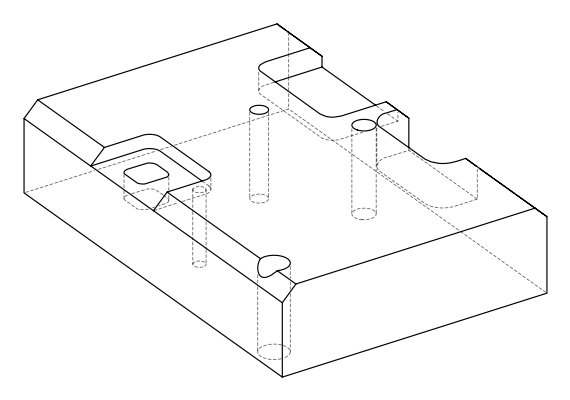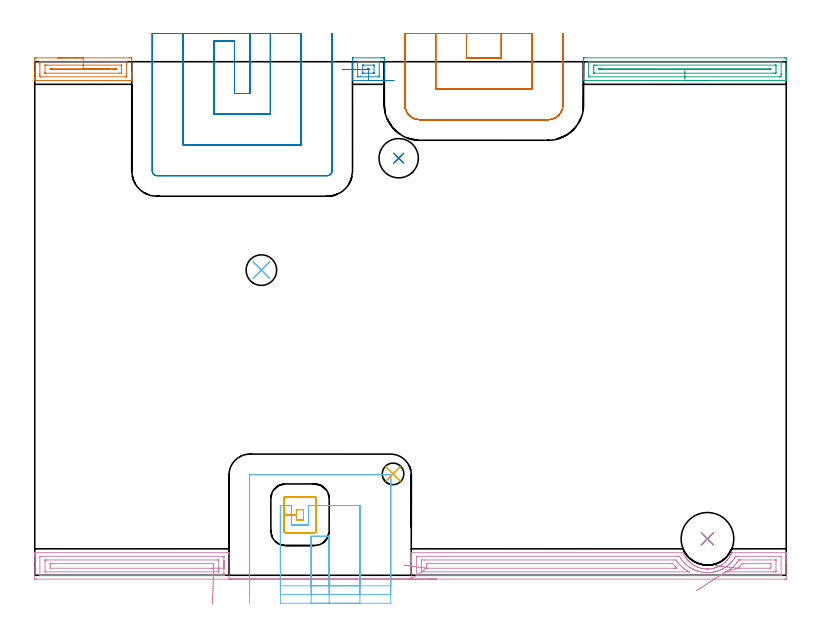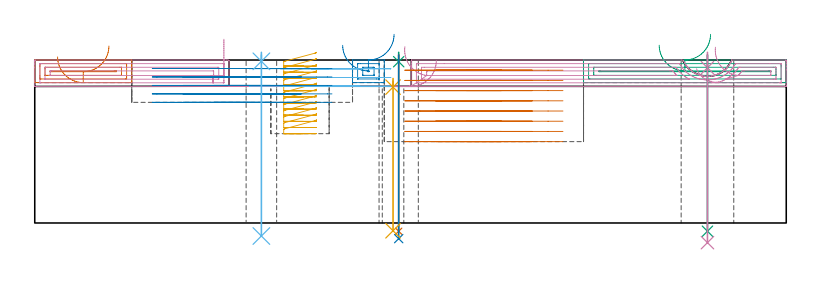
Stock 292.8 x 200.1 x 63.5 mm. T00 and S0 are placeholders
(PLAN: 18 operations, 9 tool changes, 33.1 min)
(1 AREA_MILL | FG_CHAMFER_SURFACE | UGT0205_001 | 1.37 min | 1672 mm3)
(2 AREA_MILL_1 | FG_CHAMFER_SURFACE_1 | UGT0205_001 | 0.56 min | 896 mm3)
(3 AREA_MILL_2 | FG_CHAMFER_SURFACE_2 | UGT0205_001 | 2.69 min | 3266 mm3)
(4 AREA_MILL_3 | FG_CHAMFER_SURFACE_3 | UGT0205_001 | 8.11 min | 15441 mm3)
(5 MILL_RECTANGULAR_POCKET | POCKET_RECTANGULAR_STRAIGHT | NXT0201_013 | Follow Part, ap 2.5, ae 75% | 2.98 min | 14841 mm3)
(6 MILL_SLOT | SLOT_PARTIAL_RECTANGULAR | UGT0201_008 | Follow Part, ap 4, ae 75% | 2.52 min | 24955 mm3)
(7 MILL_SLOT_1 | SLOT_PARTIAL_RECTANGULAR_1 | UGT0201_008 | Follow Part, ap 4, ae 75% | 6.53 min | 72495 mm3)
(8 MILL_SLOT_2 | SLOT_PARTIAL_RECTANGULAR_2 | UGT0201_008 | Follow Part, ap 4, ae 75% | 6.55 min | 73277 mm3)
(9 SPOT_DRILL | STEP1HOLE | NXT0321_9005460120000 | 0.03 min | 6 mm3)
(10 SPOT_DRILL_1 | STEP1HOLE_1 | NXT0321_9005460120000 | 0.05 min | 176 mm3)
(11 SPOT_DRILL_2 | STEP1HOLE_2 | NXT0321_9005460120000 | 0.03 min | 3 mm3)
(12 SPOT_DRILL_3 | STEP1HOLE_3 | NXT0321_9005460120000 | 0.03 min | 4 mm3)
(13 DRILL_THROUGH_HOLE_INTO_CENTER | STEP1HOLE | NXT0301_065 | 0.28 min | 4387 mm3)
(14 DRILL_TO_ENLARGE_THROUGH_HOLE | STEP1HOLE | UGT0301_283 | 0.29 min | 7268 mm3)
(15 DRILL_THROUGH_HOLE_INTO_CENTER_1 | STEP1HOLE_1 | NXT0301_065 | 0.28 min | 4263 mm3)
(16 DRILL_TO_ENLARGE_THROUGH_HOLE_1 | STEP1HOLE_1 | UGT0301_050 | 0.29 min | 16279 mm3)
(17 DRILL_THROUGH_HOLE_INTO_CENTER_2 | STEP1HOLE_2 | NXT0301_055 | 0.24 min | 2947 mm3)
(18 DRILL_THROUGH_HOLE_INTO_CENTER_3 | STEP1HOLE_3 | UGT0301_229 | 0.28 min | 7042 mm3)
(TOOL UGT0205_001 | Chamfer Mill 20 x 3 x 45 deg. | D20 FL50 Z2)
(TOOL NXT0201_013 | ENDMILL 10mm | D10 FL30 Z4)
(TOOL UGT0201_008 | End Mill 16 mm | D16 FL32 Z4)
(TOOL NXT0321_9005460120000 | NC Spot Drill, 142deg, 12mm, Carbide, Uncoated | D12 PA142 FL30 Z2)
(TOOL NXT0301_065 | Carbide Drill 9.4mm [860.1-0940-075A1-MM 2214] | D9.4 PA140 FL98 Z2)
(TOOL UGT0301_283 | Twist Drill 15.3 mm | D15.3 PA118 FL120 Z2)
(TOOL UGT0301_050 | Twist Drill 20.5 mm | D20.5 PA118 FL145 Z2)
(TOOL NXT0301_055 | Carbide Drill 8.4mm [860.1-0840-042A1-MM 2214] | D8.4 PA140 FL61 Z2)
(TOOL UGT0301_229 | Twist Drill 11.9 mm | D11.9 PA118 FL100 Z2)
(OP 1 AREA_MILL)
G17 G21 G94 G90
T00 M6
G54
G17 G0 G90 X8.9 Y201.6 S1061 M3
G43 Z73.5 H0
Z64.7
G94 G1 X8.938 Z63.828 F250.
X9.052 Z62.964
X9.241 Z62.112
X9.503 Z61.28
X9.837 Z60.474
X10.24 Z59.7
X10.709 Z58.964
X11.24 Z58.272
X11.829 Z57.629
X12.472 Z57.04
X13.164 Z56.508
X13.9 Z56.04
X14.674 Z55.637
X15.48 Z55.303
X16.312 Z55.041
X17.164 Z54.852
X18.028 Z54.738
X18.9 Z54.7
X36.751
X37.195 Y201.599 Z54.701
X37.634 Y201.595 Z54.703
X37.79 Y201.592 Z54.706
X37.8 Y201.162 Z55.135
Y195.879 Z60.415
Y195.312 Z60.985
Y194.999 Z61.297
Y194.432 Z61.864
Y194.118 Z62.176
X37.799 Y193.111 Z63.188
X37.79 Y192.806 Z63.493
X37.641 Y192.8 Z63.5
X0.159
X0.01 Y192.806 Z63.493
X0. Y193.112 Z63.187
Y193.491 Z62.808
Y194.118 Z62.176
Y195.312 Z60.984
Y195.879 Z60.415
Y200.879 Z55.418
X0.003 Y201.162 Z55.135
X0.01 Y201.592 Z54.706
X0.166 Y201.595 Z54.703
X0.605 Y201.6 Z54.7
X18.9
Y200.186 Z56.114
X35.41 Y200.185 Z56.115
X35.509 Y200.184 Z56.116
X35.767 Y200.179 Z56.121
X35.79 Y200.095 Z56.205
X35.796 Y199.9 Z56.4
X35.799 Y199.401 Z56.899
X35.8 Y199.016 Z57.284
Y195.495 Z60.805
X35.799 Y194.999 Z61.301
X35.797 Y194.617 Z61.683
X35.79 Y194.232 Z62.068
X35.777 Y194.221 Z62.079
X35.757 Y194.218 Z62.082
X35.708 Y194.216 Z62.084
X35.609 Y194.215 Z62.085
X35.41 Y194.214 Z62.086
X2.39 Y194.215 Z62.085
X2.291 Y194.216 Z62.084
X2.033 Y194.221 Z62.079
X2.01 Y194.305 Z61.995
X2.004 Y194.5 Z61.8
X2.001 Y194.999 Z61.301
X2. Y195.383 Z60.917
Y198.905 Z57.395
X2.001 Y199.401 Z56.899
X2.003 Y199.783 Z56.517
X2.01 Y200.168 Z56.132
X2.023 Y200.179 Z56.121
X2.043 Y200.182 Z56.118
X2.092 Y200.184 Z56.116
X2.191 Y200.185 Z56.115
X2.39 Y200.186 Z56.114
X18.9
Y198.772 Z57.528
X33.625 Y198.771 Z57.529
X33.71 Y198.77 Z57.53
X33.776 Y198.767 Z57.533
X33.789 Y198.765 Z57.535
X33.794 Y198.742 Z57.558
X33.797 Y198.693 Z57.607
X33.8 Y198.521 Z57.779
Y198.348 Z57.952
X33.799 Y195.708 Z60.592
X33.794 Y195.65 Z60.65
X33.79 Y195.634 Z60.666
X33.783 Y195.632 Z60.668
X33.752 Y195.63 Z60.67
X33.625 Y195.629 Z60.671
X32.987 Y195.628 Z60.672
X4.175 Y195.629 Z60.671
X4.09 Y195.63 Z60.67
X4.024 Y195.633 Z60.667
X4.011 Y195.635 Z60.665
X4.006 Y195.658 Z60.642
X4.003 Y195.707 Z60.593
X4. Y195.879 Z60.421
Y196.052 Z60.248
X4.001 Y198.692 Z57.608
X4.006 Y198.75 Z57.55
X4.01 Y198.766 Z57.534
X4.018 Y198.768 Z57.532
X4.048 Y198.77 Z57.53
X4.175 Y198.771 Z57.529
X4.813 Y198.772 Z57.528
X18.9
Y197.357 Z58.943
X31.235
X31.553 Y197.353 Z58.947
X31.712 Y197.35 Z58.95
X31.79 Y197.344 Z58.956
X31.793 Y197.3 Z59.
X31.795 Y197.2 Z59.1
X31.793 Y197.1 Z59.2
X31.79 Y197.056 Z59.244
X31.712 Y197.05 Z59.25
X31.55 Y197.046 Z59.254
X31.235 Y197.044 Z59.256
X30.948 Y197.043 Z59.257
X6.565 Y197.044 Z59.256
X6.247 Y197.047 Z59.253
X6.088 Y197.05 Z59.25
X6.01 Y197.056 Z59.244
X6.007 Y197.1 Z59.2
X6.005 Y197.2 Z59.1
X6.007 Y197.3 Z59.
X6.01 Y197.344 Z58.956
X6.088 Y197.35 Z58.95
X6.25 Y197.354 Z58.946
X6.533 Y197.356 Z58.944
X6.852 Y197.357 Z58.943
X18.9
X19.772 Z58.981
X20.637 Z59.095
X21.488 Z59.283
X22.32 Z59.546
X23.126 Z59.88
X23.9 Z60.282
X24.636 Z60.751
X25.328 Z61.282
X25.971 Z61.872
X26.56 Z62.515
X27.092 Z63.207
X27.56 Z63.943
X27.963 Z64.716
X28.297 Z65.522
X28.559 Z66.354
X28.748 Z67.206
X28.862 Z68.071
X28.9 Z68.943
G0 Z73.5
M5
M2
(OP 2 AREA_MILL_1)
G17 G21 G94 G90
T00 M6
G54
G17 G0 G90 X140. Y192.8 S1061 M3
G43 Z73.5 H0
G94 G1 X139.962 Z72.628 F250.
X139.848 Z71.763
X139.659 Z70.912
X139.397 Z70.08
X139.063 Z69.274
X138.66 Z68.5
X138.192 Z67.764
X137.66 Z67.072
X137.071 Z66.429
X136.428 Z65.84
X135.736 Z65.308
X135. Z64.84
X134.226 Z64.437
X133.42 Z64.103
X132.588 Z63.841
X131.736 Z63.652
X130.872 Z63.538
X130. Z63.5
X123.823
X123.81 Y192.805 Z63.494
X123.8 Y192.846 Z63.453
Y197.687 Z58.613
Y198.521 Z57.773
Y200.745 Z55.55
X123.803 Y201.162 Z55.133
X123.808 Y201.591 Z54.705
X123.833 Y201.593 Z54.703
X124.264 Y201.6 Z54.7
X135.297
X135.735 Y201.599 Z54.701
X136.167 Y201.593 Z54.703
X136.192 Y201.591 Z54.705
X136.2 Y201.162 Z55.133
Y198.521 Z57.773
Y197.687 Z58.613
X136.199 Y192.844 Z63.455
X136.19 Y192.805 Z63.494
X136.177 Y192.8 Z63.5
X130.
Y194.214 Z62.086
X126.912
X126.029 Y194.215 Z62.085
X125.932 Y194.216 Z62.084
X125.844 Y194.22 Z62.08
X125.809 Y194.223 Z62.077
X125.805 Y194.242 Z62.058
X125.802 Y194.266 Z62.034
X125.8 Y194.347 Z61.953
X125.801 Y199.859 Z56.441
X125.804 Y200.011 Z56.289
X125.81 Y200.133 Z56.167
X125.817 Y200.18 Z56.12
X125.834 Y200.181 Z56.119
X126.029 Y200.185 Z56.115
X133.088 Y200.186 Z56.114
X133.971 Y200.185 Z56.115
X134.068 Y200.184 Z56.116
X134.156 Y200.18 Z56.12
X134.191 Y200.177 Z56.123
X134.195 Y200.158 Z56.142
X134.198 Y200.134 Z56.166
X134.2 Y200.053 Z56.247
X134.199 Y194.541 Z61.759
X134.196 Y194.389 Z61.911
X134.19 Y194.267 Z62.033
X134.183 Y194.22 Z62.08
X134.166 Y194.219 Z62.081
X133.971 Y194.215 Z62.085
X130. Y194.214 Z62.086
Y195.628 Z60.672
X127.872 Y195.629 Z60.671
X127.845 Y195.631 Z60.669
X127.82 Y195.635 Z60.665
X127.81 Y195.641 Z60.659
X127.807 Y195.664 Z60.636
X127.8 Y195.873 Z60.427
Y198.515 Z57.785
X127.807 Y198.739 Z57.561
X127.809 Y198.76 Z57.54
X127.873 Y198.765 Z57.535
X128.006 Y198.769 Z57.531
X128.174 Y198.771 Z57.529
X132.128
X132.155 Y198.769 Z57.531
X132.18 Y198.765 Z57.535
X132.19 Y198.759 Z57.541
X132.193 Y198.736 Z57.564
X132.2 Y198.527 Z57.773
Y195.885 Z60.415
X132.193 Y195.661 Z60.639
X132.191 Y195.64 Z60.66
X132.127 Y195.635 Z60.665
X131.994 Y195.631 Z60.669
X131.826 Y195.629 Z60.671
X130. Y195.628 Z60.672
X130.004 Y197.049 Z59.251
X129.844 Y197.05 Z59.25
X129.81 Y197.056 Z59.244
X129.807 Y197.101 Z59.199
X129.805 Y197.2 Z59.1
X129.807 Y197.299 Z59.001
X129.81 Y197.344 Z58.956
X129.848 Y197.351 Z58.949
X130.156 Y197.35 Z58.95
X130.19 Y197.344 Z58.956
X130.193 Y197.299 Z59.001
X130.195 Y197.2 Z59.1
X130.193 Y197.101 Z59.199
X130.19 Y197.056 Z59.244
X130.151 Y197.049 Z59.251
X130.004
X129.132 Y197.052 Z59.286
X128.267 Y197.054 Z59.398
X127.415 Y197.056 Z59.584
X126.582 Y197.059 Z59.844
X125.775 Y197.061 Z60.176
X125. Y197.063 Z60.577
X124.263 Y197.065 Z61.043
X123.57 Y197.067 Z61.572
X122.925 Y197.069 Z62.16
X122.334 Y197.071 Z62.801
X121.801 Y197.072 Z63.492
X121.33 Y197.073 Z64.227
X120.925 Y197.075 Z64.999
X120.589 Y197.076 Z65.804
X120.324 Z66.636
X120.133 Y197.077 Z67.487
X120.017 Z68.351
X119.976 Z69.223
G0 Z73.5
M5
M2
(OP 3 AREA_MILL_2)
G17 G21 G94 G90
T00 M6
G54
G17 G0 G90 X263.3 Y192.8 S1061 M3
G43 Z73.5 H0
G94 G1 X263.262 Z72.628 F250.
X263.148 Z71.763
X262.959 Z70.912
X262.697 Z70.08
X262.363 Z69.274
X261.96 Z68.5
X261.492 Z67.764
X260.96 Z67.072
X260.371 Z66.429
X259.728 Z65.84
X259.036 Z65.308
X258.3 Z64.84
X257.526 Z64.437
X256.72 Z64.103
X255.888 Z63.841
X255.036 Z63.652
X254.172 Z63.538
X253.3 Z63.5
X213.976
X213.803 Y192.799 Z63.492
X213.8 Z63.491
Y193.146 Z63.154
Y193.423 Z62.876
Y194.118 Z62.177
Y195.346 Z60.951
Y195.879 Z60.415
Y196.493 Z59.802
Y200.896 Z55.402
X213.803 Y201.162 Z55.135
X213.81 Y201.592 Z54.706
X213.983 Y201.596 Z54.702
X214.423 Y201.6 Z54.7
X292.177 Y201.599 Z54.701
X292.617 Y201.596 Z54.702
X292.79 Y201.592 Z54.706
X292.8 Y201.162 Z55.135
Y195.879 Z60.415
Y195.346 Z60.951
Y194.999 Z61.297
Y194.466 Z61.83
Y194.118 Z62.177
Y193.423 Z62.876
Y193.146 Z63.154
X292.798 Y192.799 Z63.492
X292.796
X292.625 Y192.8 Z63.5
X253.3
Y194.214 Z62.086
X216.112 Y194.215 Z62.085
X215.839 Y194.22 Z62.08
X215.812 Y194.221 Z62.079
X215.808 Y194.241 Z62.059
X215.803 Y194.274 Z62.026
X215.801 Y194.307 Z61.993
X215.8 Y198.925 Z57.375
X215.802 Y199.401 Z56.899
X215.807 Y199.799 Z56.501
X215.822 Y200.179 Z56.121
X216.211 Y200.184 Z56.116
X216.309 Y200.185 Z56.115
X290.488
X290.761 Y200.18 Z56.12
X290.788 Y200.179 Z56.121
X290.792 Y200.159 Z56.141
X290.797 Y200.125 Z56.175
X290.799 Y200.093 Z56.207
X290.8 Y195.475 Z60.825
X290.798 Y194.999 Z61.301
X290.793 Y194.601 Z61.699
X290.778 Y194.221 Z62.079
X290.389 Y194.216 Z62.084
X290.291 Y194.215 Z62.085
X253.3 Y194.214 Z62.086
Y195.628 Z60.672
X217.998 Y195.629 Z60.671
X217.913 Y195.63 Z60.67
X217.846 Y195.633 Z60.667
X217.81 Y195.635 Z60.665
X217.808 Y195.684 Z60.616
X217.803 Y195.879 Z60.421
X217.8 Y196.074 Z60.226
Y196.955 Z59.345
Y197.835 Z58.465
X217.804 Y198.521 Z57.779
X217.808 Y198.708 Z57.592
X217.816 Y198.765 Z57.535
X217.871 Y198.767 Z57.533
X217.998 Y198.769 Z57.531
X218.637 Y198.771 Z57.529
X218.892 Y198.772 Z57.528
X288.602 Y198.771 Z57.529
X288.687 Y198.77 Z57.53
X288.754 Y198.767 Z57.533
X288.79 Y198.765 Z57.535
X288.792 Y198.716 Z57.584
X288.797 Y198.521 Z57.779
X288.8 Y198.326 Z57.974
Y197.445 Z58.855
Y196.565 Z59.735
X288.796 Y195.879 Z60.421
X288.792 Y195.692 Z60.608
X288.784 Y195.635 Z60.665
X288.729 Y195.633 Z60.667
X288.602 Y195.631 Z60.669
X287.963 Y195.629 Z60.671
X287.708 Y195.628 Z60.672
X253.3
Y197.043 Z59.257
X220.392
X220.073 Y197.045 Z59.255
X219.913 Y197.047 Z59.253
X219.816 Y197.049 Z59.251
X219.81 Y197.094 Z59.206
X219.808 Y197.2 Z59.1
X219.81 Y197.306 Z58.994
X219.816 Y197.351 Z58.949
X219.913 Y197.353 Z58.947
X220.074 Y197.356 Z58.944
X220.36 Y197.357 Z58.943
X220.679
X286.208
X286.527 Y197.355 Z58.945
X286.687 Y197.353 Z58.947
X286.784 Y197.35 Z58.95
X286.79 Y197.306 Z58.994
X286.792 Y197.2 Z59.1
X286.79 Y197.094 Z59.206
X286.784 Y197.049 Z59.251
X286.687 Y197.047 Z59.253
X286.526 Y197.044 Z59.256
X286.208 Y197.043 Z59.257
X285.921
X253.3
X252.428 Z59.295
X251.564 Z59.409
X250.712 Z59.598
X249.88 Z59.86
X249.074 Z60.194
X248.3 Z60.597
X247.564 Z61.066
X246.872 Z61.597
X246.229 Z62.186
X245.64 Z62.829
X245.108 Z63.522
X244.64 Z64.257
X244.237 Z65.031
X243.903 Z65.837
X243.641 Z66.669
X243.452 Z67.521
X243.338 Z68.386
X243.3 Z69.257
G0 Z73.5
M5
M2
(OP 4 AREA_MILL_3)
G17 G21 G94 G90
T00 M6
G54
G17 G0 G90 X156.451 Y-1.448 S1061 M3
G43 Z73.5 H0
Z63.148
G94 G1 X156.409 Z62.277 F250.
X156.29 Y-1.449 Z61.412
X156.097 Y-1.45 Z60.561
X155.831 Y-1.451 Z59.731
X155.493 Y-1.453 Z58.927
X155.086 Y-1.455 Z58.155
X154.613 Y-1.458 Z57.422
X154.079 Y-1.46 Z56.732
X153.486 Y-1.463 Z56.092
X152.84 Y-1.467 Z55.506
X152.145 Y-1.47 Z54.978
X151.407 Y-1.474 Z54.513
X150.631 Y-1.478 Z54.115
X149.823 Y-1.482 Z53.785
X148.99 Y-1.486 Z53.527
X148.137 Y-1.491 Z53.343
X147.272 Y-1.495 Z53.233
X146.4 Y-1.5 Z53.2
X146.128
X146.125 Y-1.497 Z53.196
X146.103 Y-1.5 Z53.2
X76.436
X76.392 Y-1.495 Z53.194
X76.283 Z53.195
X76.198 Y-1.499 Z53.199
X76.104 Y-1.5 Z53.2
X0.631
X0.084 Y-1.495 Z53.203
X0.01 Y-1.492 Z53.206
X0. Y-1.413 Z53.285
Y5.834 Z60.529
Y7.223 Z61.919
Y7.582 Z62.277
Y8.301 Z63.001
Y8.517 Z63.217
X0.003 Y8.661 Z63.353
X0.01 Y8.797 Z63.489
X0.184 Y8.8 Z63.5
X74.857
X75.69 Y8.793 Z63.492
X75.7 Y8.476 Z63.175
Y-1.4 Z53.3
X76.001
X76.198 Y-1.397 Z53.297
X76.373 Y-1.389 Z53.289
X76.387 Y-1.39
X76.478 Y-1.4 Z53.3
X146.034
X146.036 Y-1.399 Z53.296
X146.045 Y-1.4 Z53.3
X146.084 Y-1.399 Z53.295
X146.1 Z53.296
X146.105 Y-1.398 Z53.295
X146.122 Y-1.394 Z53.293
X146.128 Y-1.393 Z53.292
X146.132 Y-1.397 Z53.296
X146.135 Y-1.4 Z53.3
X146.7
Y-1.156 Z53.541
Y4.961 Z59.655
Y5.547 Z60.244
Y5.834 Z60.531
Y6.421 Z61.117
Y6.708 Z61.404
Y7.283 Z61.983
Y7.582 Z62.281
Y8.456 Z63.155
Y8.574 Z63.273
X146.703 Y8.689 Z63.381
X146.71 Y8.798 Z63.488
X146.847 Y8.8 Z63.5
X251.926
X252.614 Y8.798 Z63.488
X252.753 Y8.501 Z63.199
X252.765 Y8.477 Z63.176
X253.096 Y7.826 Z62.523
X253.352 Y7.375 Z62.075
X253.647 Y6.907 Z61.606
X253.715 Y6.815 Z61.514
X253.795 Y6.708 Z61.404
X253.888 Y6.581 Z61.28
X253.971 Y6.469 Z61.168
X254.013 Y6.417 Z61.116
X254.131 Y6.271 Z60.967
X254.294 Y6.065 Z60.765
X254.313 Y6.041 Z60.741
X254.494 Y5.834 Z60.532
X254.54 Y5.781 Z60.479
X254.85 Y5.462 Z60.158
X255.172 Y5.152 Z59.848
X255.434 Y4.919 Z59.617
X255.856 Y4.58 Z59.28
X256.129 Y4.378 Z59.077
X256.289 Y4.259 Z58.958
X256.771 Y3.956 Z58.652
X257.222 Y3.695 Z58.394
X257.87 Y3.368 Z58.066
X258.108 Y3.264 Z57.963
X258.115 Y3.261 Z57.959
X258.186 Y3.234 Z57.931
X258.238 Y3.213 Z57.912
X258.399 Y3.151 Z57.849
X258.484 Y3.119 Z57.814
X258.56 Y3.089 Z57.785
X258.622 Y3.067 Z57.763
X258.782 Y3.013 Z57.708
X259.009 Y2.933 Z57.631
X259.455 Y2.803 Z57.502
X259.903 Y2.695 Z57.392
X260.349 Y2.607 Z57.306
X260.796 Y2.543 Z57.237
X260.869 Y2.536 Z57.229
X261.414 Y2.478 Z57.173
X261.69 Y2.465 Z57.159
X261.708
X261.726 Y2.463
X261.763 Y2.464 Z57.155
X261.809 Z57.153
X262.137 Y2.457 Z57.151
X262.263 Y2.46 Z57.152
X262.409 Y2.462 Z57.159
X262.584 Y2.467 Z57.163
X262.657 Y2.471 Z57.166
X262.786 Y2.477 Z57.174
X263.478 Y2.552 Z57.251
X263.635 Y2.576 Z57.275
X263.925 Y2.62 Z57.32
X264.371 Y2.713 Z57.408
X264.446 Y2.733 Z57.426
X264.819 Y2.824 Z57.523
X264.877 Y2.841 Z57.541
X265.146 Y2.922 Z57.621
X265.265 Y2.959 Z57.655
X265.34 Y2.987 Z57.68
X265.555 Y3.062 Z57.757
X265.714 Y3.118 Z57.814
X266.159 Y3.292 Z57.991
X266.235 Y3.325 Z58.024
X266.332 Y3.368 Z58.066
X266.695 Y3.545 Z58.242
X266.943 Y3.675 Z58.374
X267.053 Y3.732 Z58.432
X267.485 Y3.989 Z58.687
X267.576 Y4.047 Z58.745
X267.946 Y4.283 Z58.982
X268.38 Y4.61 Z59.31
X268.398 Y4.624 Z59.324
X268.84 Y4.983 Z59.681
X268.917 Y5.051 Z59.751
X269.029 Y5.15 Z59.85
X269.387 Y5.502 Z60.201
X269.734 Y5.866 Z60.562
X269.812 Y5.955 Z60.652
X269.888 Y6.043 Z60.739
X270.238 Y6.483 Z61.18
X270.57 Y6.933 Z61.633
X270.627 Y7.017 Z61.717
X270.875 Y7.418 Z62.117
X271.108 Y7.825 Z62.524
X271.207 Y8.019 Z62.718
X271.322 Y8.244 Z62.943
X271.533 Y8.697 Z63.396
X271.578 Y8.793 Z63.491
X271.584 Y8.795 Z63.494
X271.6 Y8.8 Z63.5
X292.616
X292.79 Y8.797 Z63.489
X292.797 Y8.661 Z63.353
X292.8 Y8.517 Z63.216
Y8.301 Z63.001
Y7.582 Z62.277
Y6.349 Z61.046
Y4.961 Z59.656
Y-1.156 Z53.542
X292.797 Y-1.416 Z53.281
X292.79 Y-1.492 Z53.206
X292.712 Y-1.499 Z53.199
X292.169 Y-1.5 Z53.2
X146.4
X146.563 Y-1.4 Z53.299
X146.7 Z53.3
Y-1.315 Z53.383
X148.715 Y-0.079 Z54.621
X148.71 Y-0.064 Z54.636
X148.706 Y-0.04 Z54.66
X148.701 Y0.091 Z54.791
X148.7 Y7.082 Z61.782
X148.702 Y7.207 Z61.907
X148.706 Y7.307 Z62.007
X148.71 Y7.369 Z62.069
X148.739 Y7.379 Z62.079
X149.083 Y7.383 Z62.083
X149.285 Y7.385 Z62.085
X159.549 Y7.386 Z62.086
X250.339
X251.032 Y7.383 Z62.083
X251.13 Y7.381 Z62.081
X251.185 Y7.379 Z62.079
X251.231 Y7.304 Z62.004
X251.593 Y6.708 Z61.408
X251.926 Y6.196 Z60.896
X252.194 Y5.834 Z60.534
X252.82 Y5.066 Z59.766
X252.919 Y4.961 Z59.661
X253.312 Y4.564 Z59.264
X253.715 Y4.181 Z58.881
X253.825 Y4.087 Z58.787
X254.609 Y3.466 Z58.166
X254.956 Y3.213 Z57.913
X255.503 Y2.869 Z57.569
X256.325 Y2.41 Z57.11
X256.407 Y2.368 Z57.068
X256.466 Y2.339 Z57.039
X257.027 Y2.082 Z56.782
X257.292 Y1.974 Z56.674
X257.665 Y1.83 Z56.53
X258.186 Y1.646 Z56.346
X258.241 Y1.628 Z56.328
X258.287 Y1.614 Z56.314
X258.811 Y1.466 Z56.166
X259.08 Y1.4 Z56.1
X259.168 Y1.379 Z56.079
X259.975 Y1.224 Z55.924
X260.266 Y1.181 Z55.881
X260.869 Y1.11 Z55.81
X261.272 Y1.072 Z55.772
X261.763 Y1.051 Z55.751
X262.191 Y1.047 Z55.747
X262.657 Y1.059 Z55.759
X263.051 Y1.081 Z55.781
X263.552 Y1.135 Z55.835
X263.854 Y1.17 Z55.87
X264.446 Y1.262 Z55.962
X264.62 Y1.295 Z55.995
X264.946 Y1.363 Z56.063
X265.34 Y1.454 Z56.154
X265.35 Y1.456 Z56.156
X265.386 Y1.466 Z56.166
X266.039 Y1.657 Z56.357
X266.123 Y1.683 Z56.383
X266.235 Y1.722 Z56.422
X266.693 Y1.891 Z56.591
X267.129 Y2.063 Z56.763
X267.326 Y2.147 Z56.847
X267.739 Y2.339 Z57.039
X267.965 Y2.452 Z57.152
X268.023 Y2.483 Z57.183
X268.496 Y2.751 Z57.451
X268.917 Y3.002 Z57.702
X269.049 Y3.085 Z57.785
X269.242 Y3.213 Z57.913
X269.57 Y3.449 Z58.149
X269.812 Y3.629 Z58.329
X270.07 Y3.835 Z58.535
X270.377 Y4.087 Z58.787
X270.55 Y4.239 Z58.939
X270.706 Y4.382 Z59.082
X270.999 Y4.675 Z59.375
X271.277 Y4.961 Z59.661
X271.431 Y5.126 Z59.826
X271.6 Y5.318 Z60.018
X271.832 Y5.608 Z60.308
X272.006 Y5.834 Z60.534
X272.21 Y6.112 Z60.812
X272.495 Y6.511 Z61.211
X272.571 Y6.633 Z61.333
X272.617 Y6.708 Z61.408
X272.9 Y7.186 Z61.886
X272.953 Y7.276 Z61.976
X272.991 Y7.336 Z62.036
X273.013 Y7.369 Z62.069
X273.044 Y7.379 Z62.079
X273.389 Y7.383 Z62.083
X273.591 Y7.385 Z62.085
X286.406 Y7.386 Z62.086
X290.38
X290.582 Y7.385 Z62.085
X290.739 Y7.384 Z62.084
X290.777 Y7.381 Z62.081
X290.789 Y7.379 Z62.079
X290.792 Y7.37 Z62.07
X290.796 Y7.336 Z62.036
X290.799 Y7.172 Z61.872
Y0.182 Z54.882
X290.795 Y0.045 Z54.745
X290.79 Y-0.063 Z54.637
X290.784 Y-0.08 Z54.62
X290.769 Y-0.081 Z54.619
X290.727 Y-0.083 Z54.617
X290.38 Y-0.085 Z54.615
X290.179 Y-0.086 Z54.614
X149.083 Y-0.085 Z54.615
X148.88 Y-0.084 Z54.616
X148.715 Y-0.079 Z54.621
X150.709 Y1.341 Z56.041
X150.706 Y1.365 Z56.065
X150.702 Y1.41 Z56.11
X150.701 Y1.466 Z56.166
X150.7 Y1.633 Z56.333
Y3.213 Z57.913
Y5.128 Z59.828
X150.704 Y5.834 Z60.534
X150.707 Y5.918 Z60.618
X150.71 Y5.956 Z60.656
X150.737 Y5.966 Z60.666
X151.766 Y5.971 Z60.671
X249.243
X249.845 Y5.965 Z60.665
X249.882 Y5.921 Z60.621
X249.945 Y5.834 Z60.534
X250.137 Y5.561 Z60.261
X250.599 Y4.961 Z59.661
X251.032 Y4.427 Z59.127
X251.194 Y4.245 Z58.945
X251.345 Y4.087 Z58.787
X251.926 Y3.514 Z58.214
X252.253 Y3.213 Z57.913
X252.82 Y2.76 Z57.46
X253.368 Y2.339 Z57.039
X253.715 Y2.102 Z56.802
X254.382 Y1.687 Z56.387
X254.921 Y1.388 Z56.088
X254.998 Y1.343 Z56.043
X255.015 Y1.332 Z56.032
X254.983 Y1.33 Z56.03
X254.889 Y1.329 Z56.029
X151.766
X151.011 Y1.33 Z56.03
X150.871 Y1.332 Z56.032
X150.733 Y1.335 Z56.035
X150.709 Y1.341 Z56.041
X152.715 Y2.749 Z57.449
X152.71 Y2.76 Z57.46
X152.707 Y2.804 Z57.504
X152.7 Y3.174 Z57.874
Y4.048 Z58.748
X152.701 Y4.087 Z58.787
X152.708 Y4.504 Z59.204
X152.71 Y4.55 Z59.25
X152.784 Y4.552 Z59.252
X152.912 Y4.555 Z59.255
X153.073 Y4.557 Z59.257
X247.455
X247.868 Y4.556 Z59.256
X248.349 Y4.553 Z59.253
X248.508 Y4.55 Z59.25
X248.625 Y4.54 Z59.24
X249.243 Y3.788 Z58.488
X249.516 Y3.476 Z58.176
X249.769 Y3.213 Z57.913
X250.137 Y2.834 Z57.534
X250.214 Y2.75 Z57.45
X250.137 Y2.748 Z57.448
X249.723 Y2.744 Z57.444
X249.243 Y2.743 Z57.443
X248.83
X152.83
X152.78 Y2.744 Z57.444
X152.729 Y2.747 Z57.447
X152.715 Y2.749 Z57.449
X151.864 Y2.865 Z57.603
X151.03 Y2.978 Z57.831
X150.219 Y3.088 Z58.132
X149.436 Y3.195 Z58.503
X148.689 Y3.296 Z58.942
X147.982 Y3.393 Z59.444
X147.322 Y3.482 Z60.007
X146.713 Y3.565 Z60.626
X146.159 Y3.64 Z61.296
X145.665 Y3.708 Z62.012
X145.235 Y3.766 Z62.769
X144.872 Y3.815 Z63.561
X144.579 Y3.855 Z64.381
X144.358 Y3.885 Z65.225
X144.21 Y3.905 Z66.084
X144.138 Y3.915 Z66.954
X144.14 Z67.826
X144.218 Y3.904 Z68.695
G0 Z73.5
X257.822 Y-5.978
Z60.086
G1 X258.199 Y-5.736 Z59.337
X258.629 Y-5.46 Z58.63
X259.11 Y-5.152 Z57.97
X259.637 Y-4.815 Z57.362
X260.206 Y-4.449 Z56.812
X260.814 Y-4.06 Z56.322
X261.455 Y-3.649 Z55.897
X262.126 Y-3.219 Z55.54
X262.819 Y-2.774 Z55.254
X263.532 Y-2.318 Z55.041
X264.257 Y-1.853 Z54.902
X264.989 Y-1.383 Z54.839
X265.724 Y-0.912 Z54.852
X266.454 Y-0.444 Z54.941
X267.175 Y0.019 Z55.106
X267.882 Y0.471 Z55.344
X268.568 Y0.911 Z55.655
X269.229 Y1.335 Z56.035
X269.315 Y1.39 Z56.09
X269.438 Y1.466 Z56.166
X269.812 Y1.686 Z56.386
X270.225 Y1.936 Z56.636
X270.706 Y2.243 Z56.943
X270.764 Y2.283 Z56.983
X270.842 Y2.339 Z57.039
X271.268 Y2.664 Z57.364
X271.6 Y2.921 Z57.621
X271.763 Y3.054 Z57.754
X271.948 Y3.213 Z57.913
X272.232 Y3.47 Z58.17
X272.495 Y3.717 Z58.417
X272.681 Y3.905 Z58.605
X272.856 Y4.087 Z58.787
X273.11 Y4.36 Z59.06
X273.389 Y4.68 Z59.38
X273.516 Y4.837 Z59.537
X273.612 Y4.961 Z59.661
X273.895 Y5.339 Z60.039
X274.255 Y5.834 Z60.534
X274.283 Y5.873 Z60.573
X274.34 Y5.944 Z60.644
X274.36 Y5.965 Z60.665
X274.378 Y5.967 Z60.667
X274.472 Y5.969 Z60.669
X274.66 Y5.971 Z60.671
X275.037 Y5.972 Z60.672
X288.592 Y5.971 Z60.671
X288.732 Y5.969 Z60.669
X288.771 Y5.967 Z60.667
X288.788 Y5.965 Z60.665
X288.791 Y5.955 Z60.655
X288.797 Y5.902 Z60.602
X288.799 Y5.834 Z60.534
X288.8 Y2.136 Z56.836
X288.796 Y1.466 Z56.166
X288.793 Y1.364 Z56.064
X288.791 Y1.342 Z56.042
X288.775 Y1.335 Z56.035
X288.728 Y1.332 Z56.032
X288.592 Y1.33 Z56.03
X287.838 Y1.329 Z56.029
X287.697 Y1.328 Z56.028
X269.812 Y1.329 Z56.029
X269.229 Y1.335 Z56.035
X273.991 Y2.748 Z57.448
X274.004 Y2.765 Z57.465
X274.071 Y2.838 Z57.538
X274.364 Y3.134 Z57.834
X274.439 Y3.213 Z57.913
X274.789 Y3.592 Z58.292
X275.177 Y4.039 Z58.739
X275.597 Y4.551 Z59.251
X276.072 Y4.555 Z59.255
X276.485 Y4.557 Z59.257
X286.696
X286.743 Y4.554 Z59.254
X286.779 Y4.551 Z59.251
X286.79 Y4.544 Z59.244
X286.793 Y4.521 Z59.221
X286.8 Y4.09 Z58.79
Y3.216 Z57.916
X286.792 Y2.778 Z57.478
X286.791 Y2.756 Z57.456
X286.763 Y2.75 Z57.45
X286.679 Y2.746 Z57.446
X286.551 Y2.743 Z57.443
X274.182
X274.058 Y2.744 Z57.444
X274.008 Y2.747 Z57.447
X273.991 Y2.748 Z57.448
X273.134 Y2.844 Z57.582
X272.292 Y2.937 Z57.79
X271.472 Y3.028 Z58.071
X270.678 Y3.116 Z58.423
X269.919 Y3.201 Z58.843
X269.198 Y3.281 Z59.329
X268.522 Y3.356 Z59.875
X267.896 Y3.425 Z60.479
X267.325 Y3.489 Z61.136
X266.813 Y3.546 Z61.84
X266.364 Y3.596 Z62.586
X265.981 Y3.638 Z63.369
X265.668 Y3.673 Z64.182
X265.426 Y3.7 Z65.02
X265.257 Y3.719 Z65.875
X265.164 Y3.729 Z66.743
X265.146 Y3.731 Z67.615
X265.203 Y3.725 Z68.485
G0 Z73.5
X73.7 Y2.749
Z71.592
G1 Y3.339 Z70.948
Y3.87 Z70.256
Y4.339 Z69.52
Y4.741 Z68.747
Y5.075 Z67.941
Y5.338 Z67.109
Y5.526 Z66.257
Y5.64 Z65.392
Y5.678 Z64.52
Y5.64 Z63.649
Y5.526 Z62.784
Y5.338 Z61.932
Y5.075 Z61.1
Y4.741 Z60.294
Y4.339 Z59.52
Y3.87 Z58.785
Y3.339 Z58.093
Y2.749 Z57.449
Y0.849 Z55.549
Y0.592 Z55.292
X73.697 Y-0.023 Z54.677
X73.692 Y-0.065 Z54.635
X73.688 Y-0.079 Z54.621
X73.674 Y-0.081 Z54.619
X73.588 Y-0.084 Z54.616
X73.415 Y-0.085 Z54.615
X2.219
X2.061 Y-0.084 Z54.616
X2.023 Y-0.081 Z54.619
X2.011 Y-0.079 Z54.621
X2.008 Y-0.07 Z54.63
X2.004 Y-0.036 Z54.664
X2.001 Y0.128 Z54.828
Y7.118 Z61.818
X2.005 Y7.255 Z61.955
X2.01 Y7.363 Z62.063
X2.016 Y7.38 Z62.08
X2.031 Y7.381 Z62.081
X2.073 Y7.383 Z62.083
X2.42 Y7.385 Z62.085
X2.621 Y7.386 Z62.086
X73.27
X73.501 Y7.385 Z62.085
X73.616 Y7.383 Z62.083
X73.672 Y7.379 Z62.079
X73.69 Y7.377 Z62.077
X73.691 Y7.358 Z62.058
X73.699 Y6.966 Z61.666
X73.7 Y2.749 Z57.449
X71.7
Y2.339 Z57.039
Y1.929 Z56.629
X71.696 Y1.466 Z56.166
X71.693 Y1.363 Z56.063
X71.691 Y1.343 Z56.043
X71.652 Y1.335 Z56.035
X71.56 Y1.332 Z56.032
X71.419 Y1.329 Z56.029
X4.208
X4.068 Y1.33 Z56.03
X4.029 Y1.333 Z56.033
X4.012 Y1.335 Z56.035
X4.009 Y1.345 Z56.045
X4.004 Y1.398 Z56.098
X4.001 Y1.466 Z56.166
X4. Y5.164 Z59.864
X4.004 Y5.834 Z60.534
X4.007 Y5.936 Z60.636
X4.01 Y5.958 Z60.658
X4.025 Y5.965 Z60.665
X4.072 Y5.968 Z60.668
X4.208 Y5.97 Z60.67
X4.962 Y5.971 Z60.671
X71.28
X71.42 Y5.969 Z60.669
X71.69 Y5.964 Z60.664
X71.693 Y5.834 Z60.534
X71.699 Y5.425 Z60.125
X71.7 Y2.749 Z57.449
X69.693 Y2.806 Z57.506
X69.69 Y2.753 Z57.453
X69.67 Y2.75 Z57.45
X69.611 Y2.746 Z57.446
X69.491 Y2.744 Z57.444
X69.078 Y2.743 Z57.443
X68.597
X6.15
X6.104 Y2.744 Z57.444
X6.057 Y2.746 Z57.446
X6.021 Y2.749 Z57.449
X6.01 Y2.756 Z57.456
X6.008 Y2.779 Z57.479
X6. Y3.21 Z57.91
Y4.084 Z58.784
X6.008 Y4.522 Z59.222
X6.01 Y4.544 Z59.244
X6.037 Y4.55 Z59.25
X6.121 Y4.554 Z59.254
X6.249 Y4.556 Z59.256
X6.41 Y4.557 Z59.257
X6.891
X69.491
X69.652 Y4.555 Z59.255
X69.678 Y4.553 Z59.253
X69.686 Y4.552 Z59.252
X69.69 Y4.535 Z59.235
X69.696 Y4.427 Z59.127
X69.699 Y4.291 Z58.991
Y3.01 Z57.71
X69.693 Y2.806 Z57.506
X69.673 Y2.163 Z56.916
X69.653 Y1.471 Z56.385
X69.631 Y0.735 Z55.917
X69.608 Y-0.038 Z55.514
X69.583 Y-0.844 Z55.181
X69.558 Y-1.676 Z54.918
X69.533 Y-2.527 Z54.73
X69.507 Y-3.392 Z54.616
X69.481 Y-4.263 Z54.578
X69.455 Y-5.134 Z54.616
X69.429 Y-5.999 Z54.731
X69.404 Y-6.85 Z54.92
X69.379 Y-7.682 Z55.182
X69.355 Y-8.487 Z55.516
X69.331 Y-9.26 Z55.919
X69.309 Y-9.996 Z56.388
X69.289 Y-10.687 Z56.919
X69.269 Y-11.33 Z57.509
G0 Z73.5
M5
M2
(OP 5 MILL_RECTANGULAR_POCKET)
G17 G21 G94 G90
T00 M6
G54
G17 G0 G90 X109.7 Y29.583 S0 M3
G43 Z73.5 H0
Z66.5
G94 G1 Y29.9 Z66.415 F250.
Y29.984 Z66.393
X109.634 Y30.208 Z66.33
X109.499 Y30.399 Z66.267
X109.308 Y30.534 Z66.205
X109.084 Y30.6 Z66.142
X97.616 Z63.069
X97.392 Y30.534 Z63.007
X97.201 Y30.399 Z62.944
X97.066 Y30.208 Z62.881
X97. Y29.984 Z62.819
Y23.6 Z61.108
X102.
Y21.6 F500.
X104.7
Y25.6
X102.
Y23.6
X97.
Y17.3
G3 X97.7 Y16.6 R0.7
G1 X109.
G3 X109.7 Y17.3 R0.7
G1 Y29.9
G3 X109. Y30.6 R0.7
G1 X97.7
G3 X97. Y29.9 R0.7
G1 Y23.6
Y22.6
G0 X109.7 Y29.583 Z64.108
G1 Y29.9 Z64.023 F250.
Y29.984 Z64.001
X109.634 Y30.208 Z63.938
X109.499 Y30.399 Z63.876
X109.308 Y30.534 Z63.813
X109.084 Y30.6 Z63.75
X97.616 Z60.678
X97.392 Y30.534 Z60.615
X97.201 Y30.399 Z60.552
X97.066 Y30.208 Z60.49
X97. Y29.984 Z60.427
Y23.6 Z58.717
X102.
Y21.6 F500.
X104.7
Y25.6
X102.
Y23.6
X97.
Y17.3
G3 X97.7 Y16.6 R0.7
G1 X109.
G3 X109.7 Y17.3 R0.7
G1 Y29.9
G3 X109. Y30.6 R0.7
G1 X97.7
G3 X97. Y29.9 R0.7
G1 Y23.6
Y22.6
G0 X109.7 Y29.586 Z61.717
G1 Y29.9 Z61.632 F250.
Y29.984 Z61.61
X109.663 Y30.141 Z61.567
X109.59 Y30.285 Z61.523
X109.487 Y30.41 Z61.48
X109.353 Y30.51 Z61.435
X109.223 Y30.569 Z61.397
X109.084 Y30.6 Z61.359
X97.616 Z58.286
X97.392 Y30.534 Z58.223
X97.201 Y30.399 Z58.161
X97.066 Y30.208 Z58.098
X97. Y29.984 Z58.035
Y23.6 Z56.325
X102.
Y21.6 F500.
X104.7
Y25.6
X102.
Y23.6
X97.
Y17.3
G3 X97.7 Y16.6 R0.7
G1 X109.
G3 X109.7 Y17.3 R0.7
G1 Y29.9
G3 X109. Y30.6 R0.7
G1 X97.7
G3 X97. Y29.9 R0.7
G1 Y23.6
Y22.6
G0 X109.7 Y29.583 Z59.325
G1 Y29.9 Z59.24 F250.
Y29.984 Z59.218
X109.634 Y30.208 Z59.155
X109.499 Y30.399 Z59.092
X109.308 Y30.534 Z59.03
X109.084 Y30.6 Z58.967
X97.616 Z55.894
X97.392 Y30.534 Z55.832
X97.201 Y30.399 Z55.769
X97.066 Y30.208 Z55.706
X97. Y29.984 Z55.644
Y23.6 Z53.933
X102.
Y21.6 F500.
X104.7
Y25.6
X102.
Y23.6
X97.
Y17.3
G3 X97.7 Y16.6 R0.7
G1 X109.
G3 X109.7 Y17.3 R0.7
G1 Y29.9
G3 X109. Y30.6 R0.7
G1 X97.7
G3 X97. Y29.9 R0.7
G1 Y23.6
Y22.6
G0 X109.7 Y29.583 Z56.933
G1 Y29.9 Z56.848 F250.
Y29.984 Z56.826
X109.634 Y30.208 Z56.763
X109.499 Y30.399 Z56.701
X109.308 Y30.534 Z56.638
X109.084 Y30.6 Z56.575
X97.616 Z53.503
X97.392 Y30.534 Z53.44
X97.201 Y30.399 Z53.377
X97.066 Y30.208 Z53.315
X97. Y29.984 Z53.252
Y23.6 Z51.542
X102.
Y21.6 F500.
X104.7
Y25.6
X102.
Y23.6
X97.
Y17.3
G3 X97.7 Y16.6 R0.7
G1 X109.
G3 X109.7 Y17.3 R0.7
G1 Y29.9
G3 X109. Y30.6 R0.7
G1 X97.7
G3 X97. Y29.9 R0.7
G1 Y23.6
Y22.6
G0 X109.7 Y29.583 Z54.542
G1 Y29.9 Z54.457 F250.
Y29.984 Z54.434
X109.634 Y30.208 Z54.372
X109.499 Y30.399 Z54.309
X109.308 Y30.534 Z54.246
X109.084 Y30.6 Z54.184
X97.616 Z51.111
X97.392 Y30.534 Z51.048
X97.201 Y30.399 Z50.986
X97.066 Y30.208 Z50.923
X97. Y29.984 Z50.86
Y23.6 Z49.15
X102.
Y21.6 F500.
X104.7
Y25.6
X102.
Y23.6
X97.
Y17.3
G3 X97.7 Y16.6 R0.7
G1 X109.
G3 X109.7 Y17.3 R0.7
G1 Y29.9
G3 X109. Y30.6 R0.7
G1 X97.7
G3 X97. Y29.9 R0.7
G1 Y23.6
Y22.6
G0 X109.7 Y29.583 Z52.15
G1 Y29.9 Z52.065 F250.
Y29.984 Z52.043
X109.634 Y30.208 Z51.98
X109.499 Y30.399 Z51.917
X109.308 Y30.534 Z51.855
X109.084 Y30.6 Z51.792
X97.616 Z48.719
X97.392 Y30.534 Z48.657
X97.201 Y30.399 Z48.594
X97.066 Y30.208 Z48.531
X97. Y29.984 Z48.469
Y23.6 Z46.758
X102.
Y21.6 F500.
X104.7
Y25.6
X102.
Y23.6
X97.
Y17.3
G3 X97.7 Y16.6 R0.7
G1 X109.
G3 X109.7 Y17.3 R0.7
G1 Y29.9
G3 X109. Y30.6 R0.7
G1 X97.7
G3 X97. Y29.9 R0.7
G1 Y23.6
Y22.6
G0 X109.7 Y29.583 Z49.758
G1 Y29.9 Z49.673 F250.
Y29.984 Z49.651
X109.634 Y30.208 Z49.588
X109.499 Y30.399 Z49.526
X109.308 Y30.534 Z49.463
X109.084 Y30.6 Z49.4
X97.616 Z46.328
X97.392 Y30.534 Z46.265
X97.201 Y30.399 Z46.202
X97.066 Y30.208 Z46.14
X97. Y29.984 Z46.077
Y23.6 Z44.367
X102.
Y21.6 F500.
X104.7
Y25.6
X102.
Y23.6
X97.
Y17.3
G3 X97.7 Y16.6 R0.7
G1 X109.
G3 X109.7 Y17.3 R0.7
G1 Y29.9
G3 X109. Y30.6 R0.7
G1 X97.7
G3 X97. Y29.9 R0.7
G1 Y23.6
Y22.6
G0 X109.7 Y29.583 Z47.367
G1 Y29.9 Z47.282 F250.
Y29.984 Z47.259
X109.634 Y30.208 Z47.197
X109.499 Y30.399 Z47.134
X109.308 Y30.534 Z47.071
X109.084 Y30.6 Z47.009
X97.616 Z43.936
X97.392 Y30.534 Z43.873
X97.201 Y30.399 Z43.811
X97.066 Y30.208 Z43.748
X97. Y29.984 Z43.686
Y23.6 Z41.975
X102.
Y21.6 F500.
X104.7
Y25.6
X102.
Y23.6
X97.
Y17.3
G3 X97.7 Y16.6 R0.7
G1 X109.
G3 X109.7 Y17.3 R0.7
G1 Y29.9
G3 X109. Y30.6 R0.7
G1 X97.7
G3 X97. Y29.9 R0.7
G1 Y23.6
Y22.6
G0 X109.7 Y29.583 Z44.975
G1 Y29.9 Z44.89 F250.
Y29.984 Z44.868
X109.634 Y30.208 Z44.805
X109.499 Y30.399 Z44.742
X109.308 Y30.534 Z44.68
X109.084 Y30.6 Z44.617
X97.616 Z41.544
X97.392 Y30.534 Z41.482
X97.201 Y30.399 Z41.419
X97.066 Y30.208 Z41.356
X97. Y29.984 Z41.294
Y23.6 Z39.583
X102.
Y21.6 F500.
X104.7
Y25.6
X102.
Y23.6
X97.
Y17.3
G3 X97.7 Y16.6 R0.7
G1 X109.
G3 X109.7 Y17.3 R0.7
G1 Y29.9
G3 X109. Y30.6 R0.7
G1 X97.7
G3 X97. Y29.9 R0.7
G1 Y23.6
Y22.6
G0 X109.7 Y29.583 Z42.583
G1 Y29.9 Z42.498 F250.
Y29.984 Z42.476
X109.634 Y30.208 Z42.413
X109.499 Y30.399 Z42.351
X109.308 Y30.534 Z42.288
X109.084 Y30.6 Z42.225
X97.616 Z39.153
X97.392 Y30.534 Z39.09
X97.201 Y30.399 Z39.027
X97.066 Y30.208 Z38.965
X97. Y29.984 Z38.902
Y23.6 Z37.192
X102.
Y21.6 F500.
X104.7
Y25.6
X102.
Y23.6
X97.
Y17.3
G3 X97.7 Y16.6 R0.7
G1 X109.
G3 X109.7 Y17.3 R0.7
G1 Y29.9
G3 X109. Y30.6 R0.7
G1 X97.7
G3 X97. Y29.9 R0.7
G1 Y23.6
Y22.6
G0 X109.7 Y29.583 Z40.192
G1 Y29.9 Z40.107 F250.
Y29.984 Z40.084
X109.634 Y30.208 Z40.022
X109.499 Y30.399 Z39.959
X109.308 Y30.534 Z39.896
X109.084 Y30.6 Z39.834
X97.616 Z36.761
X97.392 Y30.534 Z36.698
X97.201 Y30.399 Z36.636
X97.066 Y30.208 Z36.573
X97. Y29.984 Z36.511
Y23.6 Z34.8
X102.
Y21.6 F500.
X104.7
Y25.6
X102.
Y23.6
X97.
Y17.3
G3 X97.7 Y16.6 R0.7
G1 X109.
G3 X109.7 Y17.3 R0.7
G1 Y29.9
G3 X109. Y30.6 R0.7
G1 X97.7
G3 X97. Y29.9 R0.7
G1 Y23.6
Y22.6
G0 Z73.5
M5
M2
(OP 6 MILL_SLOT)
G17 G21 G94 G90
T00 M6
G54
G17 G0 G90 X114.7 Y-4.1 S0 M3
G43 Z73.5 H0
Z60.1
G94 G1 Y-1.1 F250.
Y15.2 F500.
X107.7
Y-1.1
Y-4.1 F250.
X126.7 F500.
Y-1.1 F250.
Y27.2 F500.
X106.7
Y19.6
X100.
Y27.2
X95.7
Y-1.1
Y-4.1 F250.
X138.7 F500.
Y-1.1 F250.
Y39.1 F500.
X138.695 Y39.155
X138.655 Y39.195
X138.6 Y39.2
X83.8
X83.745 Y39.195
X83.705 Y39.155
X83.7 Y39.1
Y-1.1
Y-4.1 F250.
G0 Z73.5
X114.7 Y-7.5
Z56.7
G1 Y-4.5
Y15.2 F500.
X107.7
Y-4.5
Y-7.5 F250.
X126.7 F500.
Y-4.5 F250.
Y27.2 F500.
X106.7
Y19.6
X100.
Y27.2
X95.7
Y-4.5
Y-7.5 F250.
X138.7 Y-7.499 F500.
Y-4.499 F250.
Y39.1 F500.
X138.695 Y39.155
X138.655 Y39.195
X138.6 Y39.2
X83.8
X83.745 Y39.195
X83.705 Y39.155
X83.7 Y39.1
Y-4.5
Y-7.5 F250.
G0 Z73.5
X114.7 Y-10.898
Z53.3
G1 Y-7.898
Y15.2 F500.
X107.7
Y-7.899
Y-10.899 F250.
X126.7 Y-10.898
Y-7.898
Y27.2 F500.
X106.7
Y19.6
X100.
Y27.2
X95.7
Y-7.899
Y-10.899 F250.
X138.7 Y-10.898
Y-7.898
Y39.1 F500.
X138.695 Y39.155
X138.655 Y39.195
X138.6 Y39.2
X83.8
X83.745 Y39.195
X83.705 Y39.155
X83.7 Y39.1
Y-7.899
Y-10.899 F250.
G0 Z73.5
M5
M2
(OP 7 MILL_SLOT_1)
G17 G21 G94 G90
T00 M6
G54
G17 G0 G90 X168.2 Y211.1 S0 M3
G43 Z73.5 H0
Z59.525
G94 G1 Y208.1 F250.
Y201.5 F500.
X181.8
Y208.1
Y211.1 F250.
X156.2
Y208.1
Y189.5 F500.
X193.8
Y208.1
Y211.1 F250.
X144.2
Y208.1
Y183.3 F500.
G3 X150. Y177.5 R5.8
G1 X200.
G3 X205.8 Y183.3 R5.8
G1 Y208.1
Y211.1 F250.
G0 X168.2 Z55.55
G1 Y208.1
Y201.5 F500.
X181.8
Y208.1
Y211.1 F250.
X156.2
Y208.1
Y189.5 F500.
X193.8
Y208.1
Y211.1 F250.
X144.2
Y208.1
Y183.3 F500.
G3 X150. Y177.5 R5.8
G1 X200.
G3 X205.8 Y183.3 R5.8
G1 Y208.1
Y211.1 F250.
G0 X168.2 Z51.575
G1 Y208.1
Y201.5 F500.
X181.8
Y208.1
Y211.1 F250.
X156.2
Y208.1
Y189.5 F500.
X193.8
Y208.1
Y211.1 F250.
X144.2
Y208.1
Y183.3 F500.
G3 X150. Y177.5 R5.8
G1 X200.
G3 X205.8 Y183.3 R5.8
G1 Y208.1
Y211.1 F250.
G0 X168.2 Z47.6
G1 Y208.1
Y201.5 F500.
X181.8
Y208.1
Y211.1 F250.
X156.2
Y208.1
Y189.5 F500.
X193.8
Y208.1
Y211.1 F250.
X144.2
Y208.1
Y183.3 F500.
G3 X150. Y177.5 R5.8
G1 X200.
G3 X205.8 Y183.3 R5.8
G1 Y208.1
Y211.1 F250.
G0 X168.2 Z43.625
G1 Y208.1
Y201.5 F500.
X181.8
Y208.1
Y211.1 F250.
X156.2
Y208.1
Y189.5 F500.
X193.8
Y208.1
Y211.1 F250.
X144.2
Y208.1
Y183.3 F500.
G3 X150. Y177.5 R5.8
G1 X200.
G3 X205.8 Y183.3 R5.8
G1 Y208.1
Y211.1 F250.
G0 X168.2 Z39.65
G1 Y208.1
Y201.5 F500.
X181.8
Y208.1
Y211.1 F250.
X156.2
Y208.1
Y189.5 F500.
X193.8
Y208.1
Y211.1 F250.
X144.2
Y208.1
Y183.3 F500.
G3 X150. Y177.5 R5.8
G1 X200.
G3 X205.8 Y183.3 R5.8
G1 Y208.1
Y211.1 F250.
G0 X168.2 Z35.675
G1 Y208.1
Y201.5 F500.
X181.8
Y208.1
Y211.1 F250.
X156.2
Y208.1
Y189.5 F500.
X193.8
Y208.1
Y211.1 F250.
X144.2
Y208.1
Y183.3 F500.
G3 X150. Y177.5 R5.8
G1 X200.
G3 X205.8 Y183.3 R5.8
G1 Y208.1
Y211.1 F250.
G0 X168.2 Z31.7
G1 Y208.1
Y201.5 F500.
X181.8
Y208.1
Y211.1 F250.
X156.2
Y208.1
Y189.5 F500.
X193.8
Y208.1
Y211.1 F250.
X144.2
Y208.1
Y183.3 F500.
G3 X150. Y177.5 R5.8
G1 X200.
G3 X205.8 Y183.3 R5.8
G1 Y208.1
Y211.1 F250.
G0 Z73.5
M5
M2
(OP 8 MILL_SLOT_2)
G17 G21 G94 G90
T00 M6
G54
G17 G0 G90 X83.8 Y211.1 S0 M3
G43 Z73.5 H0
Z60.2
G94 G1 Y208.1 F250.
Y187.7 F500.
X77.8
Y208.1
X69.8
Y179.7
X91.8
Y208.1
Y211.1 F250.
X57.8
Y208.1
Y167.7 F500.
X103.8
Y208.1
Y211.1 F250.
X45.8
Y208.1
Y157.5 F500.
G3 X47.6 Y155.7 R1.8
G1 X114.
G3 X115.8 Y157.5 R1.8
G1 Y208.1
Y211.1 F250.
G0 X83.8 Z56.9
G1 Y208.1
Y187.7 F500.
X77.8
Y208.1
X69.8
Y179.7
X91.8
Y208.1
Y211.1 F250.
X57.8
Y208.1
Y167.7 F500.
X103.8
Y208.1
Y211.1 F250.
X45.8
Y208.1
Y157.5 F500.
G3 X47.6 Y155.7 R1.8
G1 X114.
G3 X115.8 Y157.5 R1.8
G1 Y208.1
Y211.1 F250.
G0 X83.8 Z53.6
G1 Y208.1
Y187.7 F500.
X77.8
Y208.1
X69.8
Y179.7
X91.8
Y208.1
Y211.1 F250.
X57.8
Y208.1
Y167.7 F500.
X103.8
Y208.1
Y211.1 F250.
X45.8
Y208.1
Y157.5 F500.
G3 X47.6 Y155.7 R1.8
G1 X114.
G3 X115.8 Y157.5 R1.8
G1 Y208.1
Y211.1 F250.
G0 X83.8 Z50.3
G1 Y208.1
Y187.7 F500.
X77.8
Y208.1
X69.8
Y179.7
X91.8
Y208.1
Y211.1 F250.
X57.8
Y208.1
Y167.7 F500.
X103.8
Y208.1
Y211.1 F250.
X45.8
Y208.1
Y157.5 F500.
G3 X47.6 Y155.7 R1.8
G1 X114.
G3 X115.8 Y157.5 R1.8
G1 Y208.1
Y211.1 F250.
G0 X83.8 Z47.
G1 Y208.1
Y187.7 F500.
X77.8
Y208.1
X69.8
Y179.7
X91.8
Y208.1
Y211.1 F250.
X57.8
Y208.1
Y167.7 F500.
X103.8
Y208.1
Y211.1 F250.
X45.8
Y208.1
Y157.5 F500.
G3 X47.6 Y155.7 R1.8
G1 X114.
G3 X115.8 Y157.5 R1.8
G1 Y208.1
Y211.1 F250.
G0 Z73.5
M5
M2
(OP 9 SPOT_DRILL)
G17 G21 G94 G90
T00 M6
G54
G17 G0 G90 X141.8 Y162.5 S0 M3
G43 Z73.5 H0
G94 G81 G98 Z62.841 F250. R66.5
G80
M5
M2
(OP 10 SPOT_DRILL_1)
G17 G21 G94 G90
T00 M6
G54
G17 G0 G90 X262.1 Y14.2 S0 M3
G43 Z73.5 H0
G94 G81 G98 Z60.5 F250. R66.5
G80
M5
M2
(OP 11 SPOT_DRILL_2)
G17 G21 G94 G90
T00 M6
G54
G17 G0 G90 X139.6 Y39.5 S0 M3
G43 Z73.5 H0
G94 G81 G98 Z52.934 F250. R56.3
G80
M5
M2
(OP 12 SPOT_DRILL_3)
G17 G21 G94 G90
T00 M6
G54
G17 G0 G90 X88.3 Y118.9 S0 M3
G43 Z73.5 H0
G94 G81 G98 Z62.988 F250. R66.5
G80
M5
M2
(OP 13 DRILL_THROUGH_HOLE_INTO_CENTER)
G17 G21 G94 G90
T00 M6
G54
G17 G0 G90 X141.8 Y162.5 S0 M3
G43 Z73.5 H1
G94 G73 G98 Z-3.211 F250. Q8.339 R65.5
G80
M5
M2
(OP 14 DRILL_TO_ENLARGE_THROUGH_HOLE)
G17 G21 G94 G90
T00 M6
G54
G17 G0 G90 X141.8 Y162.5 S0 M3
G43 Z73.5 H0
G94 G73 G98 Z-6.097 F250. Q13.919 R65.5
G80
M5
M2
(OP 15 DRILL_THROUGH_HOLE_INTO_CENTER_1)
G17 G21 G94 G90
T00 M6
G54
G17 G0 G90 X262.1 Y14.2 S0 M3
G43 Z73.5 H1
G94 G73 G98 Z-3.211 F250. Q8.339 R65.5
G80
M5
M2
(OP 16 DRILL_TO_ENLARGE_THROUGH_HOLE_1)
G17 G21 G94 G90
T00 M6
G54
G17 G0 G90 X262.1 Y14.2 S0 M3
G43 Z73.5 H0
G94 G73 G98 Z-7.659 F250. Q17.79 R65.5
G80
M5
M2
(OP 17 DRILL_THROUGH_HOLE_INTO_CENTER_2)
G17 G21 G94 G90
T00 M6
G54
G17 G0 G90 X139.6 Y39.5 S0 M3
G43 Z73.5 H1
G94 G73 G98 Z-3.029 F250. Q8.047 R55.3
G80
M5
M2
(OP 18 DRILL_THROUGH_HOLE_INTO_CENTER_3)
G17 G21 G94 G90
T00 M6
G54
G17 G0 G90 X88.3 Y118.9 S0 M3
G43 Z73.5 H0
G94 G73 G98 Z-5.075 F250. Q11.429 R65.5
G80
M5
M2
